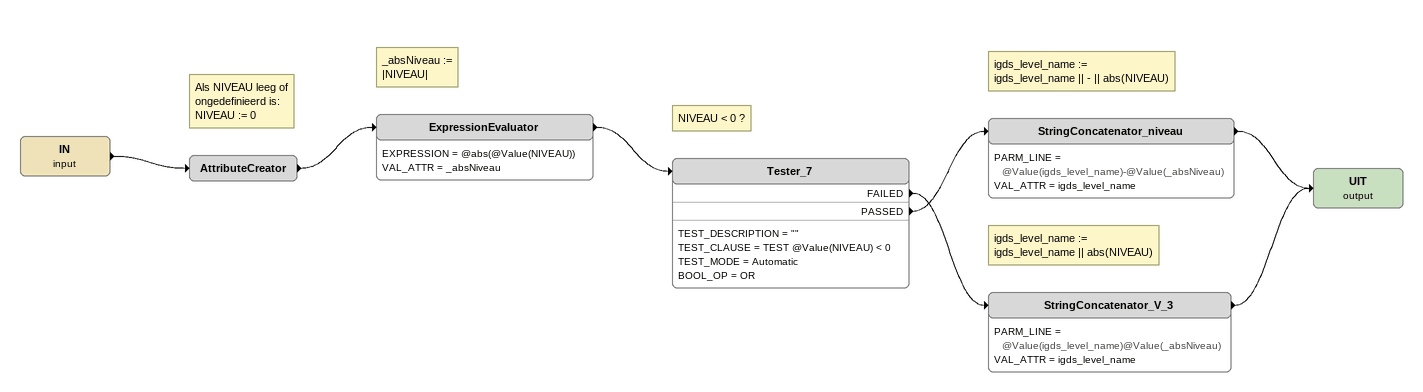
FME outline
IN (input)
    -> AttributeCreator
Note: Als NIVEAU leeg of / ongedefinieerd is: / NIVEAU := 0
AttributeCreator
    -> ExpressionEvaluator
Note: _absNiveau := / |NIVEAU|
ExpressionEvaluator
    EXPRESSION = @abs(@Value(NIVEAU))
    VAL_ATTR = _absNiveau
    -> Tester_7
Note: NIVEAU < 0 ?
Tester_7
    TEST_DESCRIPTION = ""
    TEST_CLAUSE = TEST @Value(NIVEAU) < 0
    TEST_MODE = Automatic
    BOOL_OP = OR
    FAILED -> StringConcatenator_V_3
    PASSED -> StringConcatenator_niveau
Note: igds_level_name := / igds_level_name || - || abs(NIVEAU)
StringConcatenator_niveau
    PARM_LINE = @Value(igds_level_name)-@Value(_absNiveau)
    VAL_ATTR = igds_level_name
    -> UIT (output)
Note: igds_level_name := / igds_level_name || abs(NIVEAU)
StringConcatenator_V_3
    PARM_LINE = @Value(igds_level_name)@Value(_absNiveau)
    VAL_ATTR = igds_level_name
    -> UIT (output)
UIT (output)
